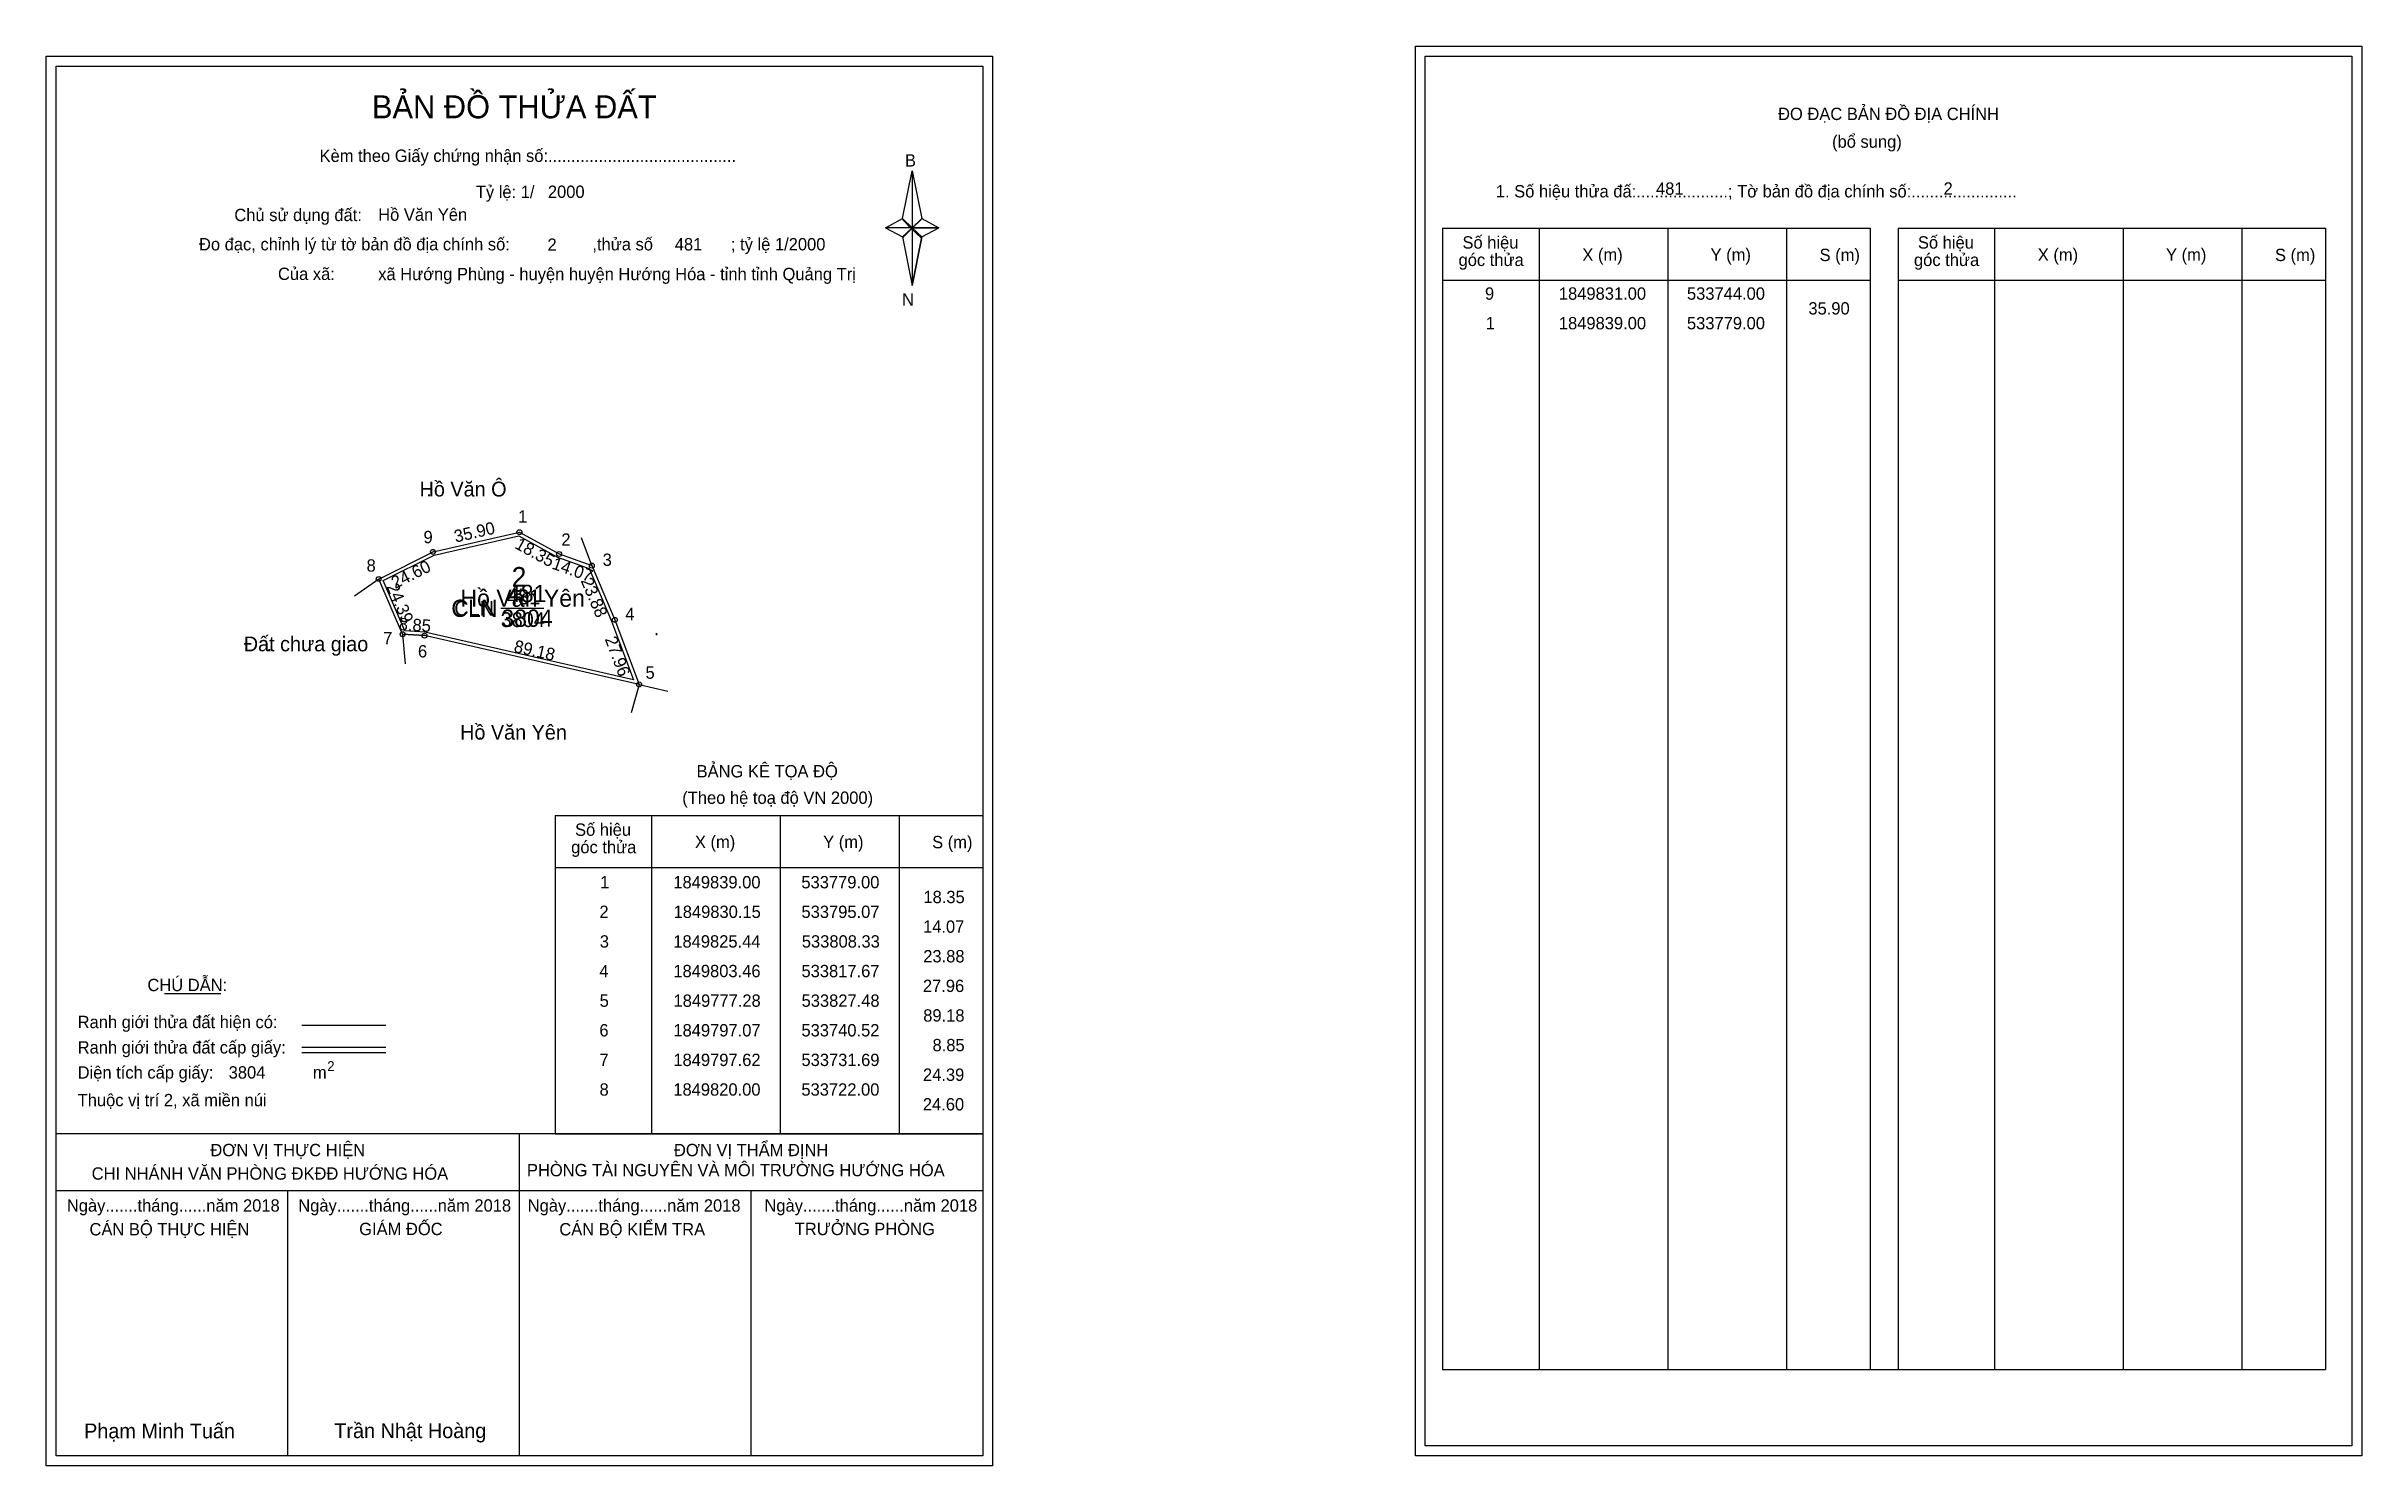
# Model space of a CAD drawing. Extents: x 533587 to 534525, y 1849461 to 1850036.
import ezdxf

# ---------------------------------------------------------------- set-up
doc = ezdxf.new("R2010")
doc.units = 0
for name, color, linetype in [('Level 1', 7, 'Continuous'), ('Level 10', 7, 'Continuous'), ('Level 11', 7, 'Continuous'), ('Level 13', 7, 'Continuous'), ('Level 2', 7, 'Continuous'), ('Level 27', 7, 'Continuous'), ('Level 3', 7, 'Continuous'), ('Level 36', 7, 'Continuous'), ('Level 4', 7, 'Continuous'), ('Level 49', 7, 'Continuous'), ('Level 5', 7, 'Continuous'), ('Level 53', 7, 'Continuous'), ('Level 55', 7, 'Continuous'), ('Level 6', 7, 'Continuous'), ('Level 60', 7, 'Continuous'), ('Level 63', 7, 'Continuous'), ('Level 7', 7, 'Continuous'), ('Level 9', 7, 'Continuous')]:
    doc.layers.add(name, color=color, linetype=linetype)

msp = doc.modelspace()

# ---------------------------------------------------------------- linework, layer by layer
at = {"layer": 'Level 1'}
for p, q in [((533591.33, 1850027.87), (533591.33, 1850027.87)), ((534145.98, 1850031.87), (534145.98, 1850031.87)), ((533934.18, 1849966.1), (533938.11, 1849985.38)), ((533938.11, 1849985.38), (533938.11, 1849962.33)), ((533938.11, 1849985.38), (533942.05, 1849966.1)), ((533927.29, 1849962.33), (533934.18, 1849966.1)), ((533934.18, 1849966.1), (533938.11, 1849962.33)), ((533937.82, 1849961.9), (533934.18, 1849965.66)), ((533938.11, 1849962.33), (533934.18, 1849958.65)), ((533937.82, 1849961.9), (533934.18, 1849958.21)), ((533934.18, 1849958.21), (533937.82, 1849961.9)), ((533934.18, 1849958.65), (533938.11, 1849938.93)), ((533941.75, 1849965.66), (533937.82, 1849961.9)), ((533937.82, 1849961.9), (533941.75, 1849965.66)), ((533941.75, 1849958.21), (533937.82, 1849961.9)), ((533942.05, 1849966.1), (533938.11, 1849962.33)), ((533938.11, 1849962.33), (533938.11, 1849938.93)), ((533938.11, 1849962.33), (533948.93, 1849962.33)), ((533938.11, 1849962.33), (533942.05, 1849958.65)), ((533942.05, 1849958.65), (533938.11, 1849938.93)), ((533942.05, 1849958.65), (533948.93, 1849962.33)), ((534153.04, 1849962.16), (534326.25, 1849962.16)), ((534192.22, 1849499.63), (534192.22, 1849962.16)), ((534244.37, 1849499.63), (534244.37, 1849962.16)), ((534292.31, 1849962.16), (534292.31, 1849499.63)), ((534326.25, 1849962.16), (534326.25, 1849499.63)), ((534337.56, 1849962.16), (534510.76, 1849962.16)), ((534376.74, 1849499.63), (534376.74, 1849962.16)), ((534428.88, 1849499.63), (534428.88, 1849962.16)), ((534476.83, 1849962.16), (534476.83, 1849499.63)), ((534510.76, 1849962.16), (534510.76, 1849499.63)), ((534153.04, 1849941.1), (534326.25, 1849941.1)), ((534337.56, 1849941.1), (534510.76, 1849941.1)), ((533793.52, 1849724.21), (533966.72, 1849724.21)), ((533832.7, 1849595.16), (533832.7, 1849724.21)), ((533884.84, 1849595.16), (533884.84, 1849724.21)), ((533932.79, 1849724.21), (533932.79, 1849595.16)), ((533793.52, 1849703.16), (533966.72, 1849703.16)), ((533635.17, 1849652), (533657.97, 1849652)), ((533690.9, 1849639.19), (533724.92, 1849639.19)), ((533690.9, 1849630.29), (533724.92, 1849630.29)), ((533690.9, 1849628.1), (533724.92, 1849628.1)), ((533804.99, 1849595.16), (533591.33, 1849595.16)), ((533966.72, 1849595.16), (533757.04, 1849595.16)), ((533779.03, 1849464.72), (533779.03, 1849595.16)), ((533793.52, 1849595.16), (533966.72, 1849595.16)), ((533966.73, 1849572.06), (533591.33, 1849572.06)), ((533685.18, 1849464.72), (533685.18, 1849572.06)), ((533872.88, 1849464.72), (533872.88, 1849572.06)), ((534153.04, 1849499.63), (534510.76, 1849499.63)), ((533966.72, 1849464.72), (533966.72, 1849464.72)), ((534521.38, 1849468.72), (534521.38, 1849468.72))]:
    msp.add_line(p, q, dxfattribs=at)
for points in [[(533934.18, 1849966.1), (533938.11, 1849985.38), (533938.11, 1849962.33)], [(533927.29, 1849962.33), (533934.18, 1849958.65), (533938.11, 1849962.33)], [(533938.11, 1849962.33), (533942.05, 1849966.1), (533948.93, 1849962.33)], [(533938.11, 1849962.33), (533938.11, 1849938.93), (533942.05, 1849958.65)]]:
    msp.add_lwpolyline(points, close=True, dxfattribs=at)
at = {"layer": 'Level 10'}
msp.add_line((533731.69, 1849797.62), (533740.52, 1849797.07), dxfattribs=at)
for points in [[(533731.69, 1849797.62), (533722, 1849820), (533744, 1849831), (533779, 1849839), (533795.07, 1849830.15), (533808.33, 1849825.44), (533817.67, 1849803.46), (533827.48, 1849777.28), (533740.52, 1849797.07)], [(533732.63, 1849798.96), (533723.81, 1849819.34), (533744.48, 1849829.67), (533778.79, 1849837.52), (533794.49, 1849828.87), (533807.28, 1849824.33), (533816.37, 1849802.94), (533825.26, 1849779.22), (533740.72, 1849798.46)]]:
    msp.add_lwpolyline(points, close=True, dxfattribs=at)
at = {"layer": 'Level 11'}
for centre in [(533779, 1849839), (533744, 1849831), (533795.07, 1849830.15), (533722, 1849820), (533808.33, 1849825.44), (533731.69, 1849797.62), (533731.69, 1849797.62), (533817.67, 1849803.46), (533740.52, 1849797.07), (533827.48, 1849777.28)]:
    msp.add_circle(centre, 1, dxfattribs=at)
at = {"layer": 'Level 27'}
for p, q in [((533808.33, 1849825.44), (533804.12, 1849836.68)), ((533722, 1849820), (533712.2, 1849813.08)), ((533731.69, 1849797.62), (533732.75, 1849785.67)), ((533827.48, 1849777.28), (533824.23, 1849765.73)), ((533827.48, 1849777.28), (533839.18, 1849774.62))]:
    msp.add_line(p, q, dxfattribs=at)
at = {"layer": 'Level 3'}
for p, q in [((534153.04, 1849962.16), (534153.04, 1849499.63)), ((534337.56, 1849962.16), (534337.56, 1849499.63)), ((533793.52, 1849724.21), (533793.52, 1849595.16))]:
    msp.add_line(p, q, dxfattribs=at)
at = {"layer": 'Level 63'}
for points in [[(534141.98, 1850035.87), (534525.38, 1850035.87), (534525.38, 1849464.72), (534141.98, 1849464.72)], [(533587.33, 1850031.87), (533970.73, 1850031.87), (533970.73, 1849460.72), (533587.33, 1849460.72)], [(533591.33, 1850027.87), (533966.73, 1850027.87), (533966.73, 1849464.72), (533591.33, 1849464.72)], [(534145.98, 1850031.87), (534521.38, 1850031.87), (534521.38, 1849468.72), (534145.98, 1849468.72)]]:
    msp.add_lwpolyline(points, close=True, dxfattribs=at)
at = {"layer": 'Level 9'}
msp.add_line((533771.41, 1849808.14), (533788.85, 1849808.14), dxfattribs=at)

# ---------------------------------------------------------------- texts
at = {"layer": 'Level 1'}
for s, height, p in [('BẢN ĐỒ THỬA ĐẤT', 9.3313, (533719.26, 1850006.68)), ('ĐO ĐẠC BẢN ĐỒ ĐỊA CHÍNH', 5, (534288.93, 1850005.99)), ('(bổ sung)', 5, (534310.81, 1849994.75)), ('Kèm theo Giấy chứng nhận số:.........................................', 5, (533698.03, 1849989.02)), ('B', 5, (533935.2, 1849987.14)), ('1. Số hiệu thửa đấ:....................; Tờ bản đồ địa chính số:.......................', 5, (534174.59, 1849974.63)), ('Chủ sử dụng đất:', 5, (533663.51, 1849965.03)), ('Đo đạc, chỉnh lý từ tờ bản đồ địa chính số:                  ,thửa số                 ; tỷ lệ 1/2000', 5, (533649.19, 1849953.17)), ('Số hiệu', 5, (534161.07, 1849953.89)), ('Số hiệu', 5, (534345.59, 1849953.89)), ('góc thửa', 5, (534159.49, 1849946.83)), ('X (m)', 5, (534209.64, 1849948.94)), ('Y (m)', 5, (534261.59, 1849948.94)), ('S (m)', 5, (534305.75, 1849948.84)), ('góc thửa', 5, (534344, 1849946.83)), ('X (m)', 5, (534394.15, 1849948.94)), ('Y (m)', 5, (534446.11, 1849948.94)), ('S (m)', 5, (534490.26, 1849948.84)), ('Của xã:', 5, (533681.19, 1849941.17)), ('N', 5, (533934, 1849930.8)), ('BẢNG KÊ TỌA ĐỘ', 5, (533850.79, 1849739.62)), ('(Theo hệ toạ độ VN 2000)', 5, (533844.98, 1849728.9)), ('góc thửa', 5, (533799.97, 1849708.89)), ('Số hiệu', 5, (533801.55, 1849715.95)), ('X (m)', 5, (533850.11, 1849711)), ('Y (m)', 5, (533902.07, 1849711)), ('S (m)', 5, (533946.22, 1849710.9)), ('CHÚ DẪN:', 5, (533628.29, 1849653.01)), ('Ranh giới thửa đất hiện có:', 5, (533600.03, 1849638.01)), ('Ranh giới thửa đất cấp giấy:', 5, (533600.03, 1849627.73)), ('Diện tích cấp giấy:', 5, (533600.03, 1849617.57)), ('m', 5, (533695.34, 1849617.61)), ('2', 4, (533701.13, 1849620.63)), ('Thuộc vị trí 2, xã miền núi', 5, (533600.03, 1849606.37)), ('ĐƠN VỊ THỰC HIỆN', 5, (533653.8, 1849586.13)), ('ĐƠN VỊ THẨM ĐỊNH', 5, (533841.6, 1849586.13)), ('CHI NHÁNH VĂN PHÒNG ĐKĐĐ HƯỚNG HÓA', 5, (533605.71, 1849576.61)), ('PHÒNG TÀI NGUYÊN VÀ MÔI TRƯỜNG HƯỚNG HÓA', 5, (533782.05, 1849577.99)), ('Ngày.......tháng......năm 2018', 5, (533595.66, 1849563.66)), ('Ngày.......tháng......năm 2018', 5, (533689.41, 1849563.66)), ('Ngày.......tháng......năm 2018', 5, (533782.36, 1849563.66)), ('Ngày.......tháng......năm 2018', 5, (533878.27, 1849563.66)), ('CÁN BỘ THỰC HIỆN', 5, (533604.83, 1849554.03)), ('GIÁM ĐỐC', 5, (533714.09, 1849554.15)), ('CÁN BỘ KIỂM TRA', 5, (533795.17, 1849554.03)), ('TRƯỞNG PHÒNG', 5, (533890.55, 1849554.15)), ('Phạm Minh Tuấn', 6, (533602.65, 1849471.8)), ('Trần Nhật Hoàng', 6, (533704.03, 1849471.9))]:
    msp.add_text(s, height=height, dxfattribs=at).set_placement(p)
at = {"layer": 'Level 11'}
msp.add_text('Tỷ lệ: 1/', height=5, dxfattribs=at).set_placement((533761.34, 1849974.39))
at = {"layer": 'Level 13'}
for s, p in [('CLN', (533752.62, 1849805.14)), ('481', (533774.02, 1849809.74)), ('3804', (533771.42, 1849800.54))]:
    msp.add_text(s, height=6, dxfattribs=at).set_placement(p)
at = {"layer": 'Level 2'}
msp.add_text('Hồ Văn Yên', height=7, dxfattribs=at).set_placement((533755.08, 1849808.75))
at = {"layer": 'Level 3'}
msp.add_text('CLN', height=7, dxfattribs=at).set_placement((533751.4, 1849804.64))
at = {"layer": 'Level 36'}
for p in [(533741.22, 1849853.45), (533676.6, 1849790.71), (533833.42, 1849797.19), (533761.97, 1849754.92)]:
    msp.add_text('.', height=6, dxfattribs=at).set_placement(p)
at = {"layer": 'Level 4'}
msp.add_text('481', height=7, dxfattribs=at).set_placement((533774.33, 1849810.64))
at = {"layer": 'Level 49'}
for s, rotation, p in [('35.90', 12.875, (533753.17, 1849834.74)), ('18.35', 331.15774, (533776.78, 1849832.69)), ('24.60', 26.56505, (533728.64, 1849815.94)), ('14.07', 340.44478, (533791.82, 1849824.3)), ('24.39', 293.41145, (533725.07, 1849816.93)), ('23.88', 293.02218, (533803.76, 1849819.32)), ('8.85', 356.43578, (533730, 1849799.33)), ('89.18', 347.17922, (533776.46, 1849790.53)), ('27.96', 290.54165, (533813.53, 1849795.7))]:
    msp.add_text(s, height=5, rotation=rotation, dxfattribs=at).set_placement(p)
at = {"layer": 'Level 5'}
msp.add_text('3804', height=7, dxfattribs=at).set_placement((533771.65, 1849800.64))
at = {"layer": 'Level 53'}
for s, p in [('9', (534170.19, 1849933.18)), ('1849831.00', (534200.13, 1849933.18)), ('533744.00', (534252.02, 1849933.18)), ('35.90', (534301.22, 1849927.18)), ('1', (534170.49, 1849921.18)), ('1849839.00', (534200.13, 1849921.18)), ('533779.00', (534252.02, 1849921.18)), ('1', (533811.72, 1849694.66)), ('1849839.00', (533841.36, 1849694.66)), ('533779.00', (533893.24, 1849694.66)), ('2', (533811.42, 1849682.66)), ('1849830.15', (533841.47, 1849682.66)), ('533795.07', (533893.28, 1849682.66)), ('18.35', (533942.68, 1849688.66)), ('14.07', (533942.52, 1849676.66)), ('3', (533811.57, 1849670.66)), ('1849825.44', (533841.35, 1849670.66)), ('533808.33', (533893.42, 1849670.66)), ('23.88', (533942.61, 1849664.66)), ('4', (533811.39, 1849658.66)), ('1849803.46', (533841.37, 1849658.66)), ('533817.67', (533893.28, 1849658.66)), ('5', (533811.51, 1849646.66)), ('1849777.28', (533841.44, 1849646.66)), ('533827.48', (533893.32, 1849646.66)), ('27.96', (533942.47, 1849652.66)), ('6', (533811.4, 1849634.66)), ('1849797.07', (533841.39, 1849634.66)), ('533740.52', (533893.26, 1849634.66)), ('89.18', (533942.61, 1849640.66)), ('8.85', (533946.37, 1849628.66)), ('7', (533811.43, 1849622.66)), ('1849797.62', (533841.38, 1849622.66)), ('533731.69', (533893.27, 1849622.66)), ('24.39', (533942.5, 1849616.66)), ('8', (533811.47, 1849610.66)), ('1849820.00', (533841.36, 1849610.66)), ('533722.00', (533893.24, 1849610.66)), ('24.60', (533942.45, 1849604.66))]:
    msp.add_text(s, height=5, dxfattribs=at).set_placement(p)
at = {"layer": 'Level 55'}
for s, height, p in [('1', 0.8, (533778.78, 1849839)), ('0', 0.22, (533778.92, 1849838.78)), ('0', 0.22, (533778.92, 1849838.78)), ('9', 0.8, (533743.73, 1849831)), ('0', 0.22, (533743.92, 1849830.78)), ('0', 0.22, (533743.92, 1849830.78)), ('2', 0.8, (533794.8, 1849830.15)), ('0', 0.22, (533794.99, 1849829.93)), ('0', 0.22, (533794.99, 1849829.93)), ('8', 0.8, (533721.74, 1849820)), ('0', 0.22, (533721.92, 1849819.78)), ('0', 0.22, (533721.92, 1849819.78)), ('0', 0.22, (533721.92, 1849819.78)), ('0', 0.22, (533721.92, 1849819.78)), ('3', 0.8, (533808.08, 1849825.44)), ('0', 0.22, (533808.25, 1849825.22)), ('0', 0.22, (533808.25, 1849825.22)), ('0', 0.22, (533808.25, 1849825.22)), ('4', 0.8, (533817.39, 1849803.46)), ('0', 0.22, (533817.59, 1849803.24)), ('7', 0.8, (533731.42, 1849797.62)), ('0', 0.22, (533731.61, 1849797.4)), ('0', 0.22, (533731.61, 1849797.4)), ('0', 0.22, (533731.61, 1849797.4)), ('6', 0.8, (533740.25, 1849797.07)), ('0', 0.22, (533740.44, 1849796.85)), ('5', 0.8, (533827.22, 1849777.28)), ('0', 0.22, (533827.4, 1849777.06)), ('0', 0.22, (533827.4, 1849777.06))]:
    msp.add_text(s, height=height, dxfattribs=at).set_placement(p)
at = {"layer": 'Level 6'}
for s, p in [('2000', (533790.54, 1849974.43)), ('481', (534239.49, 1849975.71)), ('2', (534355.98, 1849975.75)), ('Hồ Văn Yên', (533721.78, 1849965.17)), ('2', (533790.38, 1849952.99)), ('481', (533841.94, 1849953.15)), ('xã Hướng Phùng - huyện huyện Hướng Hóa - tỉnh tỉnh Quảng Trị', (533721.8, 1849941.09)), ('3804', (533661.21, 1849617.58))]:
    msp.add_text(s, height=5, dxfattribs=at).set_placement(p)
at = {"layer": 'Level 60'}
for s, p in [('Hồ Văn Ô', (533738.56, 1849853.45)), ('Đất chưa giao', (533667.33, 1849790.71)), ('Hồ Văn Yên', (533754.97, 1849754.92))]:
    msp.add_text(s, height=6, dxfattribs=at).set_placement(p)
at = {"layer": 'Level 7'}
msp.add_text('2', height=8, dxfattribs=at).set_placement((533775.88, 1849816.87))
at = {"layer": 'Level 9'}
for s, p in [('1', (533778.5, 1849842.84)), ('9', (533740.15, 1849834.52)), ('2', (533796, 1849833.49)), ('8', (533717.08, 1849822.99)), ('3', (533812.73, 1849825.32)), ('4', (533821.89, 1849803.33)), ('7', (533723.81, 1849793.55)), ('6', (533737.9, 1849788.24)), ('5', (533830.09, 1849779.6))]:
    msp.add_text(s, height=5, dxfattribs=at).set_placement(p)

doc.saveas('drawing.dxf')
